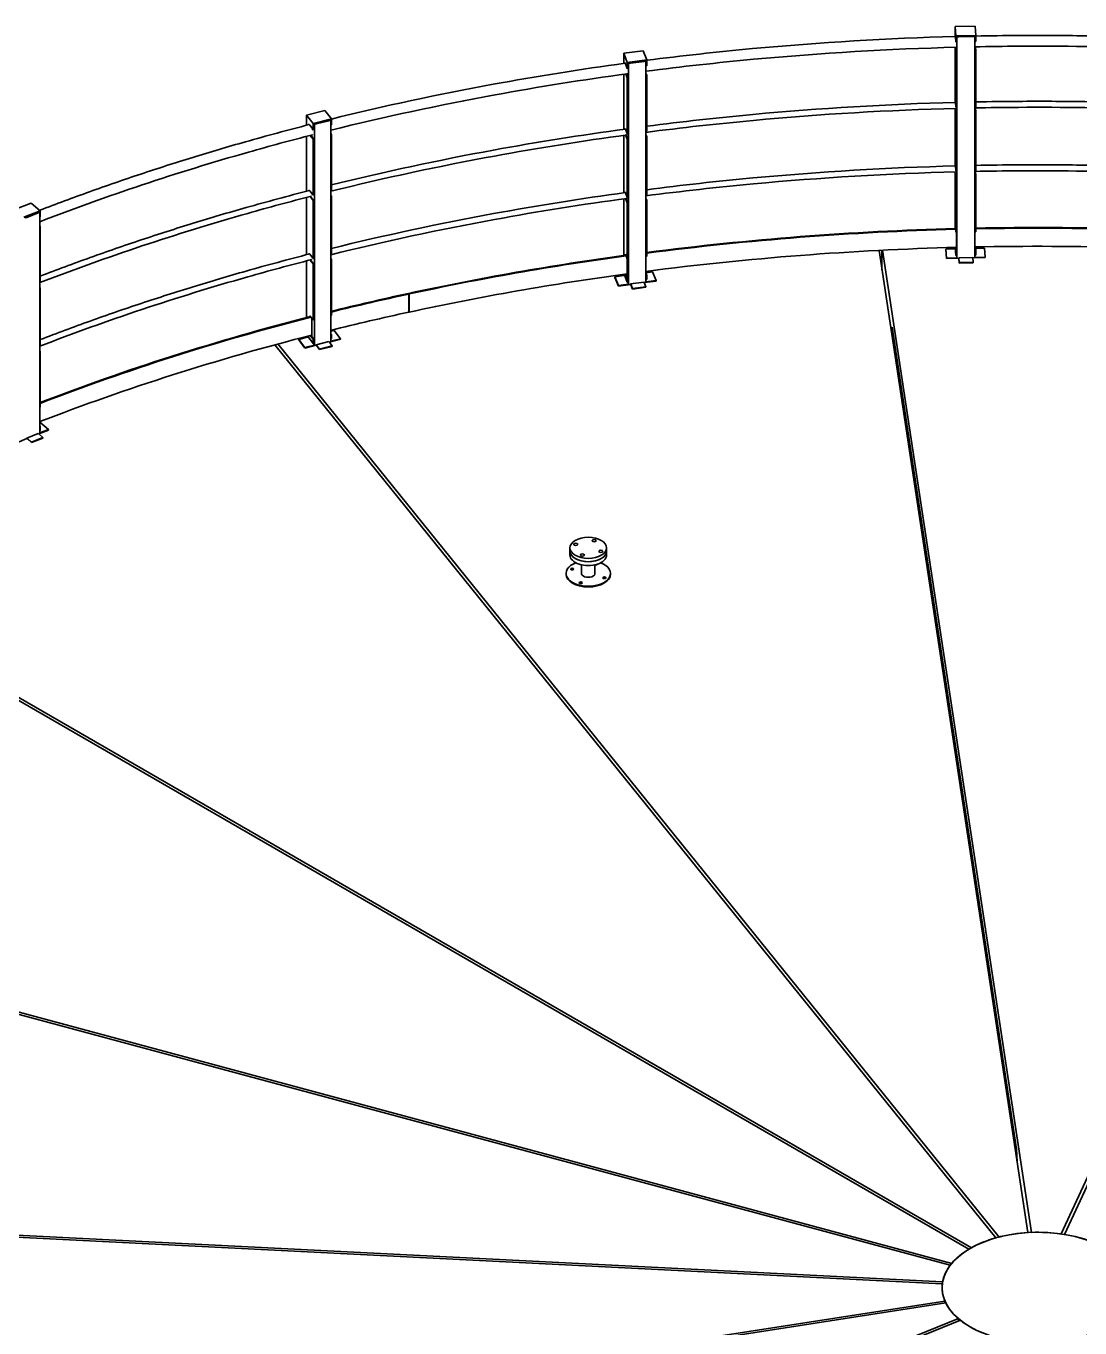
# Model space of a CAD drawing. Header units: millimetres. Extents: x 0 to 42050, y 0 to 29700.
# Drawn here: x 24714 to 26612, y 12545 to 14889 of the extents above; entities that cross this region are included whole.
import ezdxf

# ---------------------------------------------------------------- set-up
doc = ezdxf.new("R2010")
doc.units = ezdxf.units.MM
doc.header["$LTSCALE"] = 50
doc.layers.add('Visible', color=7, linetype='Continuous', lineweight=35)
doc.layers.add('Visible Narrow', color=7, linetype='Continuous', lineweight=18)

msp = doc.modelspace()

# ---------------------------------------------------------------- linework, layer by layer
at = {"layer": 'Visible'}
for p, q in [((26387.45, 14888.38), (26423.42, 14889.22)), ((26388.63, 14871.54), (26387.45, 14888.38)), ((26387.45, 14870.31), (26387.45, 14888.38)), ((26424.6, 14872.38), (26423.42, 14889.22)), ((26388.04, 14869.18), (26388.63, 14860.76)), ((26424.6, 14872.38), (26388.63, 14871.54)), ((26388.63, 14871.54), (26388.63, 14860.76)), ((26423.4, 14871.37), (26389.83, 14870.58)), ((26389.83, 14870.58), (26389.83, 14860.79)), ((26390.02, 14870.59), (26390.22, 14865.55)), ((26390.63, 14870.6), (26390.71, 14869.45)), ((26394.31, 14869.53), (26390.71, 14869.45)), ((26390.71, 14869.45), (26390.71, 14471.98)), ((26391.83, 14870.63), (26391.86, 14870.17)), ((26394.26, 14870.23), (26391.86, 14870.17)), ((26419.04, 14870.8), (26394.26, 14870.23)), ((26394.31, 14869.53), (26419.09, 14870.11)), ((26419.04, 14870.8), (26421.44, 14870.86)), ((26419.09, 14870.11), (26422.69, 14870.2)), ((26420.8, 14871.31), (26420.82, 14870.85)), ((26421.41, 14871.32), (26421.44, 14870.86)), ((26422.6, 14871.35), (26422.69, 14870.2)), ((26422.69, 14870.2), (26422.69, 14472.73)), ((26422.81, 14869.99), (26423.4, 14861.57)), ((26423.4, 14861.57), (26423.4, 14871.37)), ((26424.6, 14861.6), (26424.6, 14872.38)), ((25790.54, 14840.16), (25825.63, 14844.83)), ((25797.1, 14823.73), (25790.54, 14840.16)), ((25790.54, 14821.95), (25790.54, 14840.16)), ((25832.18, 14828.4), (25825.63, 14844.83)), ((26387.45, 14751.72), (26387.45, 14850.98)), ((26388.63, 14843.78), (26388.13, 14851)), ((26388.63, 14860.76), (26389.83, 14860.79)), ((26389.83, 14843.8), (26388.63, 14843.78)), ((26388.63, 14843.78), (26388.63, 14742.86)), ((26389.32, 14851.03), (26389.83, 14843.8)), ((26389.58, 14847.4), (26389.58, 14851.04)), ((26389.83, 14843.8), (26389.83, 14742.88)), ((26423.4, 14844.59), (26422.9, 14851.82)), ((26423.4, 14861.57), (26424.6, 14861.6)), ((26424.6, 14844.62), (26423.4, 14844.59)), ((26423.4, 14743.67), (26423.4, 14844.59)), ((26424.1, 14851.84), (26424.6, 14844.62)), ((26424.6, 14743.7), (26424.6, 14844.62)), ((25793.82, 14821.17), (25797.1, 14812.96)), ((25832.18, 14828.4), (25797.1, 14823.73)), ((25797.1, 14823.73), (25797.1, 14812.96)), ((25831.01, 14827.26), (25798.27, 14822.91)), ((25798.27, 14822.91), (25798.27, 14813.11)), ((25799.05, 14823.01), (25799.5, 14821.89)), ((25803.01, 14822.35), (25799.5, 14821.89)), ((25799.5, 14821.89), (25799.5, 14424.42)), ((25800.22, 14823.17), (25800.4, 14822.72)), ((25802.74, 14823.03), (25800.4, 14822.72)), ((25826.91, 14826.24), (25802.74, 14823.03)), ((25803.01, 14822.35), (25827.17, 14825.57)), ((25825.74, 14826.56), (25825.84, 14826.1)), ((25826.91, 14826.24), (25829.24, 14826.56)), ((25827.17, 14825.57), (25830.68, 14826.04)), ((25829.06, 14827.01), (25829.24, 14826.56)), ((25830.23, 14827.16), (25830.68, 14826.04)), ((25830.68, 14826.04), (25830.68, 14428.57)), ((25830.68, 14818.29), (25831.01, 14817.47)), ((25831.01, 14817.47), (25831.01, 14827.26)), ((25831.01, 14817.47), (25832.18, 14817.62)), ((25832.18, 14817.62), (25832.18, 14828.4)), ((25790.54, 14703.32), (25790.54, 14802.45)), ((25797.1, 14795.97), (25794.31, 14802.96)), ((25795.48, 14803.12), (25798.27, 14796.13)), ((25797.1, 14812.96), (25798.27, 14813.11)), ((25798.27, 14796.13), (25797.1, 14795.97)), ((25797.1, 14795.97), (25797.1, 14695.05)), ((25798.27, 14796.13), (25798.27, 14695.21)), ((25830.68, 14804.4), (25832.18, 14800.64)), ((25831.01, 14800.48), (25830.68, 14801.31)), ((25832.18, 14800.64), (25831.01, 14800.48)), ((25831.01, 14699.56), (25831.01, 14800.48)), ((25832.18, 14699.72), (25832.18, 14800.64)), ((26388.04, 14751.28), (26388.63, 14742.86)), ((26389.83, 14757.12), (26390.13, 14749.4)), ((26389.83, 14752.54), (26390.01, 14752.54)), ((26422.81, 14752.09), (26423.4, 14743.67)), ((25219.38, 14729.03), (25252.36, 14737.37)), ((25231.09, 14713.59), (25219.38, 14729.03)), ((25219.38, 14710.48), (25219.38, 14729.03)), ((25264.07, 14721.92), (25231.09, 14713.59)), ((25264.07, 14721.92), (25252.36, 14737.37)), ((25264.07, 14711.14), (25264.07, 14721.92)), ((26387.45, 14637.41), (26387.45, 14740.95)), ((26388.63, 14733.06), (26388.08, 14740.97)), ((26388.63, 14742.86), (26389.83, 14742.88)), ((26389.83, 14733.09), (26388.63, 14733.06)), ((26388.63, 14733.06), (26388.63, 14628.55)), ((26389.28, 14741), (26389.83, 14733.09)), ((26389.58, 14736.68), (26389.58, 14741.01)), ((26389.83, 14733.09), (26389.83, 14628.57)), ((26423.4, 14733.87), (26422.85, 14741.79)), ((26423.4, 14743.67), (26424.6, 14743.7)), ((26424.6, 14733.9), (26423.4, 14733.87)), ((26423.4, 14629.36), (26423.4, 14733.87)), ((26424.05, 14741.81), (26424.6, 14733.9)), ((26424.6, 14629.39), (26424.6, 14733.9)), ((25225.24, 14710.53), (25231.09, 14702.81)), ((25231.09, 14713.59), (25231.09, 14702.81)), ((25231.09, 14702.81), (25232.19, 14703.09)), ((25262.97, 14720.66), (25232.19, 14712.89)), ((25232.19, 14712.89), (25232.19, 14703.09)), ((25232.92, 14713.07), (25233.72, 14712.01)), ((25237.02, 14712.85), (25233.72, 14712.01)), ((25233.72, 14712.01), (25233.72, 14314.54)), ((25234.02, 14713.35), (25234.34, 14712.93)), ((25236.54, 14713.48), (25234.34, 14712.93)), ((25259.26, 14719.22), (25236.54, 14713.48)), ((25237.02, 14712.85), (25259.74, 14718.59)), ((25255.41, 14718.75), (25255.59, 14718.29)), ((25259.26, 14719.22), (25261.46, 14719.78)), ((25259.74, 14718.59), (25263.04, 14719.42)), ((25261.14, 14720.2), (25261.46, 14719.78)), ((25262.24, 14720.48), (25263.04, 14719.42)), ((25262.97, 14719.51), (25262.97, 14720.66)), ((25263.04, 14719.42), (25263.04, 14321.95)), ((25263.04, 14710.88), (25264.07, 14711.14)), ((25793.82, 14703.27), (25797.1, 14695.05)), ((25830.68, 14700.39), (25831.01, 14699.56)), ((25831.01, 14699.56), (25832.18, 14699.72)), ((25219.38, 14591.75), (25219.38, 14690.53)), ((25231.09, 14685.83), (25226.2, 14692.28)), ((25227.29, 14692.56), (25232.19, 14686.1)), ((25232.19, 14686.1), (25231.09, 14685.83)), ((25231.09, 14685.83), (25231.09, 14584.91)), ((25232.19, 14686.1), (25232.19, 14585.19)), ((25263.04, 14695.52), (25264.07, 14694.16)), ((25264.07, 14694.16), (25263.04, 14693.9)), ((25264.07, 14593.24), (25264.07, 14694.16)), ((25790.54, 14589.01), (25790.54, 14692.46)), ((25797.1, 14685.25), (25794.04, 14692.94)), ((25795.2, 14693.1), (25798.27, 14685.41)), ((25797.1, 14695.05), (25798.27, 14695.21)), ((25798.27, 14685.41), (25797.1, 14685.25)), ((25797.1, 14685.25), (25797.1, 14580.74)), ((25798.27, 14685.41), (25798.27, 14580.9)), ((25830.68, 14693.68), (25832.18, 14689.92)), ((25831.01, 14689.77), (25830.68, 14690.59)), ((25832.18, 14689.92), (25831.01, 14689.77)), ((25831.01, 14585.26), (25831.01, 14689.77)), ((25832.18, 14585.41), (25832.18, 14689.92)), ((26388.04, 14636.97), (26388.63, 14628.55)), ((26388.63, 14628.55), (26389.83, 14628.57)), ((26389.83, 14642.81), (26390.13, 14635.09)), ((26389.83, 14638.04), (26390.02, 14638.04)), ((26422.81, 14637.78), (26423.4, 14629.36)), ((26423.4, 14619.56), (26422.85, 14627.48)), ((26423.4, 14629.36), (26424.6, 14629.39)), ((26424.05, 14627.5), (26424.6, 14619.59)), ((26387.45, 14524.46), (26387.45, 14626.64)), ((26388.63, 14618.75), (26388.08, 14626.66)), ((26389.83, 14618.78), (26388.63, 14618.75)), ((26388.63, 14618.75), (26388.63, 14517.83)), ((26389.28, 14626.69), (26389.83, 14618.78)), ((26389.58, 14622.38), (26389.58, 14626.7)), ((26389.83, 14618.78), (26389.83, 14517.86)), ((26424.6, 14619.59), (26423.4, 14619.56)), ((26423.4, 14518.64), (26423.4, 14619.56)), ((26424.6, 14518.67), (26424.6, 14619.59)), ((25219.38, 14477.44), (25219.38, 14580.64)), ((25225.24, 14592.63), (25231.09, 14584.91)), ((25231.09, 14575.11), (25225.67, 14582.26)), ((25226.77, 14582.54), (25232.19, 14575.39)), ((25231.09, 14584.91), (25232.19, 14585.19)), ((25263.04, 14592.98), (25264.07, 14593.24)), ((25263.04, 14584.8), (25264.07, 14583.44)), ((25264.07, 14583.44), (25263.04, 14583.18)), ((25264.07, 14478.93), (25264.07, 14583.44)), ((25793.82, 14588.96), (25797.1, 14580.74)), ((25797.1, 14580.74), (25798.27, 14580.9)), ((25830.68, 14586.08), (25831.01, 14585.26)), ((25831.01, 14585.26), (25832.18, 14585.41)), ((24693.68, 14558.83), (24723.42, 14570.54)), ((24739.87, 14556.61), (24723.42, 14570.54)), ((25232.19, 14575.39), (25231.09, 14575.11)), ((25231.09, 14575.11), (25231.09, 14470.6)), ((25232.19, 14575.39), (25232.19, 14470.88)), ((25790.54, 14476.01), (25790.54, 14578.15)), ((25797.1, 14570.95), (25794.04, 14578.63)), ((25795.2, 14578.79), (25798.27, 14571.1)), ((25798.27, 14571.1), (25797.1, 14570.95)), ((25797.1, 14570.95), (25797.1, 14470.03)), ((25798.27, 14571.1), (25798.27, 14470.18)), ((25830.68, 14579.37), (25832.18, 14575.61)), ((25831.01, 14575.46), (25830.68, 14576.29)), ((25832.18, 14575.61), (25831.01, 14575.46)), ((25831.01, 14474.54), (25831.01, 14575.46)), ((25832.18, 14474.69), (25832.18, 14575.61)), ((24739.87, 14556.61), (24710.13, 14544.9)), ((24738.88, 14555.24), (24711.12, 14544.31)), ((24715.88, 14544.79), (24712.91, 14543.62)), ((24715.21, 14545.36), (24713.23, 14544.58)), ((24735.7, 14553.43), (24715.21, 14545.36)), ((24715.88, 14544.79), (24736.37, 14552.86)), ((24729.65, 14551.61), (24729.92, 14551.15)), ((24735.7, 14553.43), (24737.68, 14554.21)), ((24736.37, 14552.86), (24739.35, 14554.03)), ((24737.23, 14554.59), (24737.68, 14554.21)), ((24738.22, 14554.98), (24739.35, 14554.03)), ((24738.88, 14554.42), (24738.88, 14555.24)), ((24739.35, 14554.03), (24739.35, 14156.56)), ((24739.35, 14545.63), (24739.87, 14545.84)), ((24739.87, 14545.84), (24739.87, 14556.61)), ((24739.35, 14529.3), (24739.87, 14528.85)), ((24739.87, 14528.85), (24739.35, 14528.65)), ((24739.87, 14427.93), (24739.87, 14528.85)), ((26388.03, 14524.47), (26388.03, 14526.37)), ((26388.03, 14526.37), (26388.63, 14517.83)), ((26388.63, 14517.83), (26389.83, 14517.86)), ((26389.83, 14529.28), (26390.23, 14523.65)), ((26390.23, 14523.65), (26390.23, 14489.35)), ((26422.81, 14527.18), (26423.4, 14518.64)), ((26422.81, 14525.29), (26422.81, 14527.18)), ((26423.4, 14518.64), (26424.6, 14518.67)), ((26370.79, 14487.69), (26387.18, 14488.08)), ((26371.93, 14471.54), (26370.79, 14487.69)), ((26370.79, 14487.69), (26370.79, 14486.71)), ((26387.79, 14488.09), (26387.18, 14488.08)), ((26388.63, 14476.03), (26387.61, 14490.65)), ((26388.63, 14483.54), (26388.13, 14490.66)), ((26389.33, 14490.69), (26389.83, 14483.57)), ((26389.58, 14488.13), (26389.51, 14488.13)), ((26389.58, 14490.09), (26389.58, 14490.7)), ((26389.58, 14490.09), (26389.58, 14488.13)), ((26389.58, 14488.13), (26390.71, 14471.98)), ((26390.23, 14489.35), (26390.13, 14490.71)), ((26423.4, 14476.84), (26422.69, 14487.09)), ((26423.4, 14484.35), (26422.9, 14491.48)), ((26424.1, 14491.5), (26424.6, 14484.38)), ((26440.34, 14489.32), (26424.28, 14488.94)), ((26441.47, 14473.17), (26440.34, 14489.32)), ((25219.38, 14364.31), (25219.38, 14466.33)), ((25225.24, 14478.32), (25231.09, 14470.6)), ((25231.09, 14460.8), (25225.67, 14467.95)), ((25226.77, 14468.23), (25232.19, 14461.08)), ((25231.09, 14470.6), (25232.19, 14470.88)), ((25263.04, 14478.67), (25264.07, 14478.93)), ((25263.04, 14470.49), (25264.07, 14469.13)), ((25264.07, 14469.13), (25263.04, 14468.87)), ((25264.07, 14368.21), (25264.07, 14469.13)), ((25793.78, 14476.45), (25793.78, 14478.35)), ((25793.78, 14478.35), (25797.1, 14470.03)), ((25796.81, 14470.77), (25796.81, 14441.62)), ((25797.1, 14470.03), (25798.27, 14470.18)), ((25830.68, 14475.37), (25831.01, 14474.54)), ((25831.01, 14474.54), (25832.18, 14474.69)), ((26371.93, 14470.56), (26370.79, 14486.71)), ((26371.93, 14471.54), (26390.71, 14471.98)), ((26371.93, 14470.56), (26371.93, 14471.54)), ((26394.31, 14471.08), (26371.93, 14470.56)), ((26389.83, 14483.57), (26388.63, 14483.54)), ((26388.63, 14483.54), (26388.63, 14476.03)), ((26389.83, 14476.05), (26388.63, 14476.03)), ((26389.83, 14483.57), (26389.83, 14476.05)), ((26394.31, 14472.07), (26419.09, 14472.65)), ((26394.31, 14472.07), (26394.31, 14471.09)), ((26394.31, 14472.07), (26394.36, 14471.37)), ((26394.31, 14471.09), (26394.31, 14471.08)), ((26394.31, 14471.09), (26394.36, 14470.39)), ((26394.91, 14463.53), (26394.36, 14471.37)), ((26394.36, 14470.39), (26394.91, 14462.55)), ((26419.69, 14464.11), (26394.91, 14463.53)), ((26394.91, 14462.55), (26394.91, 14463.53)), ((26419.14, 14471.95), (26419.09, 14472.65)), ((26419.69, 14464.11), (26419.14, 14471.95)), ((26419.16, 14471.66), (26441.47, 14472.19)), ((26419.69, 14463.13), (26419.69, 14464.11)), ((26441.47, 14473.17), (26422.69, 14472.73)), ((26424.6, 14484.38), (26423.4, 14484.35)), ((26423.4, 14476.84), (26423.4, 14484.35)), ((26423.4, 14476.84), (26424.6, 14476.87)), ((26424.6, 14476.87), (26424.6, 14484.38)), ((26441.47, 14472.19), (26441.47, 14473.17)), ((25232.19, 14461.08), (25231.09, 14460.8)), ((25231.09, 14460.8), (25231.09, 14359.88)), ((25232.19, 14461.08), (25232.19, 14360.16)), ((25792.38, 14440.06), (25790.87, 14439.86)), ((25797.1, 14428.22), (25791.49, 14442.29)), ((25797.1, 14435.73), (25794.33, 14442.68)), ((25795.5, 14442.84), (25798.27, 14435.89)), ((25796.81, 14441.62), (25796.28, 14442.95)), ((25842.72, 14446.76), (25830.68, 14445.15)), ((25830.68, 14444.16), (25832.18, 14440.4)), ((25831.01, 14440.25), (25830.68, 14441.07)), ((25832.18, 14440.4), (25831.01, 14440.25)), ((25831.01, 14432.73), (25831.01, 14440.25)), ((25832.18, 14432.89), (25832.18, 14440.4)), ((25849, 14431), (25842.72, 14446.76)), ((26419.69, 14463.13), (26394.91, 14462.55)), ((24739.35, 14427.73), (24739.87, 14427.93)), ((24739.35, 14418.58), (24739.87, 14418.14)), ((24739.87, 14418.14), (24739.35, 14417.93)), ((24739.87, 14313.62), (24739.87, 14418.14)), ((25774.89, 14437.73), (25790.87, 14439.86)), ((25781.18, 14421.98), (25774.89, 14437.73)), ((25774.89, 14437.73), (25774.89, 14436.75)), ((25781.18, 14421), (25774.89, 14436.75)), ((25781.18, 14421.98), (25799.5, 14424.42)), ((25803.01, 14423.9), (25781.18, 14421)), ((25781.18, 14421), (25781.18, 14421.98)), ((25798.27, 14435.89), (25797.1, 14435.73)), ((25797.1, 14435.73), (25797.1, 14428.22)), ((25798.27, 14428.38), (25797.1, 14428.22)), ((25797.94, 14428.33), (25799.5, 14424.42)), ((25798.27, 14435.89), (25798.27, 14428.38)), ((25803.01, 14424.89), (25827.17, 14428.1)), ((25803.01, 14424.89), (25803.01, 14423.91)), ((25803.01, 14424.89), (25803.28, 14424.21)), ((25803.01, 14423.91), (25803.01, 14423.9)), ((25803.01, 14423.91), (25803.28, 14423.23)), ((25806.33, 14416.56), (25803.28, 14424.21)), ((25803.28, 14423.23), (25806.33, 14415.58)), ((25830.5, 14419.78), (25806.33, 14416.56)), ((25830.5, 14418.8), (25806.33, 14415.58)), ((25806.33, 14415.58), (25806.33, 14416.56)), ((25827.44, 14427.43), (25827.17, 14428.1)), ((25830.5, 14419.78), (25827.44, 14427.43)), ((25827.55, 14427.17), (25849, 14430.02)), ((25830.5, 14418.8), (25830.5, 14419.78)), ((25831.01, 14432.73), (25830.68, 14433.56)), ((25849, 14431), (25830.68, 14428.57)), ((25831.01, 14432.73), (25832.18, 14432.89)), ((25849, 14430.02), (25849, 14431)), ((25403.49, 14406.68), (25402.79, 14407.76)), ((25403.27, 14407.86), (25403.27, 14407.02)), ((25403.97, 14406.78), (25403.27, 14407.86)), ((25403.49, 14374.02), (25403.49, 14406.68)), ((25403.97, 14374.12), (25403.97, 14406.78)), ((25403.49, 14374.86), (25403.97, 14374.12)), ((25225.16, 14365.79), (25225.16, 14367.71)), ((25225.16, 14367.71), (25231.09, 14359.88)), ((25226.26, 14366.26), (25226.26, 14366.07)), ((25228.91, 14362.75), (25228.91, 14331.34)), ((25231.09, 14359.88), (25232.19, 14360.16)), ((25263.04, 14367.95), (25264.07, 14368.21)), ((25205.28, 14325), (25220.3, 14328.8)), ((25216.5, 14310.19), (25205.28, 14325)), ((25205.28, 14325), (25205.28, 14324.02)), ((25216.5, 14309.21), (25205.28, 14324.02)), ((25222.5, 14329.35), (25220.3, 14328.8)), ((25231.09, 14318.08), (25221.37, 14330.9)), ((25222.5, 14329.41), (25222.5, 14329.35)), ((25222.5, 14329.35), (25233.72, 14314.54)), ((25231.09, 14325.59), (25226.14, 14332.12)), ((25227.24, 14332.4), (25232.19, 14325.87)), ((25228.91, 14331.34), (25227.97, 14332.59)), ((25232.19, 14325.87), (25231.09, 14325.59)), ((25231.09, 14325.59), (25231.09, 14318.08)), ((25232.19, 14325.87), (25232.19, 14318.35)), ((25260.37, 14320.29), (25280.26, 14325.32)), ((25269.04, 14341.11), (25263.04, 14339.6)), ((25263.04, 14335.28), (25264.07, 14333.92)), ((25264.07, 14333.92), (25263.04, 14333.66)), ((25263.04, 14326.15), (25264.07, 14326.41)), ((25280.26, 14326.3), (25263.04, 14321.95)), ((25264.07, 14326.41), (25264.07, 14333.92)), ((25280.26, 14326.3), (25269.04, 14341.11)), ((25280.26, 14325.32), (25280.26, 14326.3)), ((24739.35, 14313.42), (24739.87, 14313.62)), ((24739.35, 14304.27), (24739.87, 14303.83)), ((24739.87, 14303.83), (24739.35, 14303.62)), ((24739.87, 14202.91), (24739.87, 14303.83)), ((25216.5, 14310.19), (25233.72, 14314.54)), ((25237.02, 14314.4), (25216.5, 14309.21)), ((25216.5, 14309.21), (25216.5, 14310.19)), ((25232.19, 14318.35), (25231.09, 14318.08)), ((25237.02, 14315.38), (25259.74, 14321.12)), ((25237.02, 14315.38), (25237.02, 14314.4)), ((25237.02, 14315.38), (25237.5, 14314.74)), ((25237.02, 14314.4), (25237.02, 14314.4)), ((25237.02, 14314.4), (25237.5, 14313.76)), ((25242.96, 14307.55), (25237.5, 14314.74)), ((25237.5, 14313.76), (25242.96, 14306.57)), ((25265.68, 14313.29), (25242.96, 14307.55)), ((25265.68, 14312.31), (25242.96, 14306.57)), ((25242.96, 14306.57), (25242.96, 14307.55)), ((25260.22, 14320.48), (25259.74, 14321.12)), ((25265.68, 14313.29), (25260.22, 14320.48)), ((25265.68, 14312.31), (25265.68, 14313.29)), ((24739.35, 14202.7), (24739.87, 14202.91)), ((24737.17, 14154.72), (24754.88, 14161.69)), ((24754.88, 14162.67), (24739.35, 14175.82)), ((24739.35, 14169.06), (24739.87, 14168.61)), ((24739.87, 14168.61), (24739.35, 14168.41)), ((24754.88, 14162.67), (24739.35, 14156.56)), ((24739.35, 14160.9), (24739.87, 14161.1)), ((24739.87, 14161.1), (24739.87, 14168.61)), ((24754.88, 14161.69), (24754.88, 14162.67)), ((24715.88, 14146.34), (24697.38, 14139.05)), ((24715.88, 14147.32), (24736.37, 14155.39)), ((24715.88, 14147.32), (24715.88, 14146.34)), ((24715.88, 14147.32), (24716.56, 14146.75)), ((24715.88, 14146.34), (24715.88, 14146.34)), ((24715.88, 14146.34), (24716.56, 14145.77)), ((24724.22, 14140.26), (24716.56, 14146.75)), ((24716.56, 14145.77), (24724.22, 14139.28)), ((24744.71, 14148.33), (24724.22, 14140.26)), ((24744.71, 14147.35), (24724.22, 14139.28)), ((24724.22, 14139.28), (24724.22, 14140.26)), ((24737.05, 14154.82), (24736.37, 14155.39)), ((24744.71, 14148.33), (24737.05, 14154.82)), ((24744.71, 14147.35), (24744.71, 14148.33)), ((25693.75, 13949.74), (25693.75, 13943.86)), ((25759.75, 13949.74), (25759.75, 13943.86)), ((25693.75, 13943.86), (25693.75, 13936.84)), ((25759.75, 13943.86), (25759.75, 13936.84)), ((25686.75, 13903.69), (25686.75, 13902.38)), ((25714.69, 13902.62), (25714.69, 13919.1)), ((25738.81, 13902.62), (25738.81, 13919.1)), ((25766.75, 13903.69), (25766.75, 13902.38))]:
    msp.add_line(p, q, dxfattribs=at)
at = {"layer": 'Visible', "color": 9, "true_color": 0xc0c0c0}
for p, q in [((26518.43, 12716.82), (26250.44, 14485.29)), ((26255.73, 14450.4), (26255.73, 14485.56)), ((26256.82, 14485.62), (26524.8, 12717.14)), ((26578.29, 12714.44), (27373.95, 14428.85)), ((27380.12, 14427.89), (26584.47, 12713.48)), ((26273.81, 14347.33), (26272.33, 14340.83)), ((26498.12, 12867.08), (26273.81, 14347.33)), ((26460.77, 12707.24), (25162.07, 14315.2)), ((25167.86, 14316.77), (26466.57, 12708.8)), ((26278.25, 14318.05), (26275.77, 14318.17)), ((26326.88, 13980.89), (26326.88, 13997.16)), ((26329.27, 13965.09), (26329.27, 13981.35)), ((26412.27, 12686.85), (24416.28, 13839.23)), ((24429.54, 13836.8), (26416.79, 12689.46)), ((26378.77, 12658.11), (24567.31, 13145.79)), ((24570.01, 13149.14), (26381.47, 12661.45)), ((26499.09, 12844.47), (26498.12, 12867.08)), ((23416.87, 12777.07), (26364.87, 12628.17)), ((26364.32, 12624.48), (23416.31, 12773.39)), ((26460.77, 12707.22), (26460.77, 12707.24)), ((26466.57, 12708.8), (26466.57, 12708.79)), ((26518.43, 12716.81), (26518.43, 12716.82)), ((26524.8, 12717.14), (26524.8, 12717.13)), ((26578.29, 12714.43), (26578.29, 12714.44)), ((26584.47, 12713.48), (26584.47, 12713.47)), ((26412.27, 12686.83), (26412.27, 12686.85)), ((26416.79, 12689.46), (26416.79, 12689.44)), ((26381.47, 12661.45), (26381.47, 12661.43)), ((26378.77, 12658.08), (26378.77, 12658.11)), ((26363.93, 12617.63), (26363.93, 12616.12)), ((26364.32, 12624.31), (26364.32, 12624.48)), ((26364.87, 12628.17), (26364.87, 12628.06)), ((23652.22, 12173.32), (26368.99, 12593.61)), ((26370.65, 12590.04), (23655.14, 12169.95)), ((26368.99, 12593.61), (26368.99, 12589.78)), ((25013.47, 12004.11), (26393.34, 12561.95)), ((26397.01, 12558.92), (25018.07, 12001.46)), ((26393.34, 12561.95), (26393.34, 12557.43))]:
    msp.add_line(p, q, dxfattribs=at)
at = {"layer": 'Visible'}
for centre, major_axis, ratio, start_param, end_param in [((26388.04, 14860.69), (-0.24, 10.4), 0.0330247, 5.6673196, 6.6702412), ((26390.01, 14861.2), (0.24, -10.4), 0.0330247, 1.4278257, 2.0021282), ((26422.81, 14861.5), (-0.24, 10.4), 0.0330247, 5.6673196, 5.9566976), ((26390.01, 14861.2), (0.24, -10.4), 0.0330247, 6.061434, 6.7652209), ((25793.82, 14812.68), (-1.37, 10.31), 0.1833469, 5.6554589, 6.6708849), ((25794.99, 14812.83), (-1.37, 10.31), 0.1833469, 0.3144863, 0.3866911), ((25795.59, 14813.39), (1.37, -10.31), 0.1833469, 6.065598, 6.7533601), ((25795.59, 14813.39), (1.37, -10.31), 0.1833469, 1.415965, 1.5104598), ((26388.04, 14746.38), (-0.14, 6), 0.0330247, 5.6673196, 6.7526877), ((26390.01, 14746.89), (0.14, -6), 0.0330247, 1.646566, 2.0021282), ((26422.81, 14747.19), (-0.14, 6), 0.0330247, 5.6673196, 6.2225584), ((26390.01, 14746.89), (0.14, -6), 0.0330247, 6.0708365, 6.5464806), ((25225.24, 14702.04), (-2.55, 10.08), 0.3273425, 5.6258449, 6.6717945), ((25226.34, 14702.32), (-2.55, 10.08), 0.3273425, 0.167314, 0.3875232), ((25226.75, 14702.93), (2.55, -10.08), 0.3273425, 1.386351, 1.6353632), ((25793.82, 14698.37), (-0.79, 5.95), 0.1833469, 5.6554589, 6.7533856), ((25226.75, 14702.93), (2.55, -10.08), 0.3273425, 6.075318, 6.7237462), ((25227.85, 14703.2), (2.55, -10.08), 0.3273425, 6.0735957, 6.1158714), ((25795.59, 14699.08), (0.79, -5.95), 0.1833469, 6.0780397, 6.5346199), ((26388.04, 14632.07), (-0.14, 6), 0.0330247, 5.6673196, 6.7526877), ((26390.01, 14632.58), (0.14, -6), 0.0330247, 1.646566, 2.0021282), ((26422.81, 14632.88), (-0.14, 6), 0.0330247, 5.6673196, 6.2225584), ((26390.01, 14632.58), (0.14, -6), 0.0330247, 6.0708365, 6.5464806), ((25225.24, 14587.73), (-1.47, 5.82), 0.3273425, 5.6258449, 6.7544235), ((25226.34, 14588.01), (-1.47, 5.82), 0.3273425, 0.2928266, 0.4697018), ((25226.75, 14588.62), (1.47, -5.82), 0.3273425, 6.0957947, 6.5050059), ((25793.82, 14584.06), (-0.79, 5.95), 0.1833469, 5.6554589, 6.7533856), ((25795.59, 14584.77), (0.79, -5.95), 0.1833469, 6.0780397, 6.5346199), ((26536.67, 12661.72), (-3229.8, 0), 0.5773503, 4.7583845, 4.9322779), ((26536.67, 12661.72), (-3227.8, 0), 0.5773503, 4.758388, 4.9324164), ((26536.67, 12661.72), (-3229.8, 0), 0.5773503, 4.7577653, 4.7578684), ((26536.67, 12661.72), (-3227.8, 0), 0.5773503, 4.7577742, 4.7578966), ((26536.67, 12661.72), (-3229.8, 0), 0.5773503, 4.7476098, 4.7476879), ((26536.67, 12661.72), (-3227.8, 0), 0.5773503, 4.7476066, 4.7477098), ((26536.67, 12661.72), (-3229.8, 0), 0.5773503, 4.5754032, 4.7470939), ((26536.67, 12661.72), (-3227.8, 0), 0.5773503, 4.5754032, 4.7471154), ((26536.67, 12629.06), (-3227.8, 0), 0.5773503, 4.7577742, 4.9328926), ((26536.67, 12629.06), (-3227.8, 0), 0.5773503, 4.5754032, 4.7477098), ((25225.24, 14473.42), (-1.47, 5.82), 0.3273425, 5.6258449, 6.7544235), ((25226.34, 14473.7), (-1.47, 5.82), 0.3273425, 0.2928266, 0.4697018), ((25226.75, 14474.31), (1.47, -5.82), 0.3273425, 6.0957947, 6.5050059), ((26536.67, 12661.72), (-3229.8, 0), 0.5773503, 4.9442499, 5.0709433), ((26536.67, 12661.72), (-3227.8, 0), 0.5773503, 4.9442533, 5.0709433), ((26536.67, 12629.06), (-3227.8, 0), 0.5773503, 4.9436617, 5.0709433), ((26536.67, 12661.72), (-3229.8, 0), 0.5773503, 5.0711022, 5.1173881), ((26536.67, 12661.72), (-3227.8, 0), 0.5773503, 5.0711022, 5.1176538), ((26536.67, 12629.06), (-3227.8, 0), 0.5773503, 5.0711022, 5.1180012), ((26536.67, 12661.72), (-3229.8, 0), 0.5773503, 5.1301221, 5.302338), ((26536.67, 12661.72), (-3227.8, 0), 0.5773503, 5.1301254, 5.3027529), ((26536.67, 12629.06), (-3227.8, 0), 0.5773503, 5.1295364, 5.3029489), ((25726.75, 13943.86), (-33, 0), 0.5773503, 0, 3.1415927), ((25726.75, 13943.86), (33, 0), 0.5773503, 3.1415927, 6.2831853), ((25726.75, 13936.84), (-33, 0), 0.5773503, 0, 3.1415927), ((25726.75, 13903.69), (-40, 0), 0.5773503, 5.3059382, 10.402025), ((25726.75, 13902.38), (40, 0), 0.5773503, 3.1415927, 6.2831853), ((25697.75, 13910.19), (-2.8, 0), 0.5773503, 3.5575447, 5.8672332), ((25726.75, 13903.69), (12.2, 0), 0.5773503, 2.9899521, 6.4348258), ((25726.75, 13902.38), (-12.2, 0), 0.5773503, 6.1315448, 6.1903166), ((25740.27, 13920.43), (2.8, 0), 0.5773503, 4.16228, 6.1858257), ((25726.75, 13902.38), (12.2, 0), 0.5773503, 0.0928688, 0.1516405), ((25740.27, 13919.12), (-2.8, 0), 0.5773503, 3.5575447, 3.7871654), ((25713.22, 13885.64), (-2.8, 0), 0.5773503, 3.5575447, 5.8672332), ((25755.75, 13894.57), (-2.8, 0), 0.5773503, 3.5575447, 5.8672332)]:
    msp.add_ellipse(centre, major_axis=major_axis, ratio=ratio, start_param=start_param, end_param=end_param, dxfattribs=at)
for centre, major_axis in [((25726.75, 13949.74), (33, 0)), ((25704.09, 13955.84), (3.6, 0)), ((25737.31, 13962.82), (3.6, 0)), ((25716.18, 13936.66), (-3.6, 0)), ((25749.4, 13943.64), (-3.6, 0)), ((25697.75, 13911.49), (2.8, 0)), ((25713.22, 13886.94), (2.8, 0)), ((25755.75, 13895.88), (-2.8, 0))]:
    msp.add_ellipse(centre, major_axis=major_axis, ratio=0.5773503, dxfattribs=at)
at = {"layer": 'Visible', "color": 9, "true_color": 0xc0c0c0}
for centre, major_axis, start_param, end_param in [((26536.67, 12521.29), (-3300, 0), 6.0962024, 9.6168762), ((26536.67, 12617.63), (172.76, 0), 2.0256522, 2.337671), ((26536.67, 12617.63), (172.76, 0), 1.6765863, 1.9886051), ((26536.67, 12617.63), (172.76, 0), 1.3275205, 1.6395393), ((26536.67, 12617.63), (172.76, 0), 0.9784546, 1.2904734), ((26536.67, 12617.63), (172.76, 0), 2.374718, 2.6867368), ((26536.67, 12617.63), (-172.76, 0), 5.8653765, 6.1773953), ((26536.67, 12617.63), (-172.76, 0), 6.2144424, 6.5264612), ((26536.67, 12617.63), (-172.76, 0), 0.2803229, 0.5923417), ((26536.67, 12617.63), (-172.76, 0), 0.6293888, 0.9414076)]:
    msp.add_ellipse(centre, major_axis=major_axis, ratio=0.5773503, start_param=start_param, end_param=end_param, dxfattribs=at)
msp.add_ellipse((26536.67, 12617.63), major_axis=(-172.74, 0), ratio=0.5773503, dxfattribs=at)
at = {"layer": 'Visible'}
for points, knots in [([(25832.18, 14827.48), (25895.3, 14835.61), (25958.84, 14842.64), (26143.6, 14859.81), (26265.61, 14867.07), (26387.95, 14870.32)], [4.72673482, 4.72673482, 4.72673482, 4.72673482, 4.78669239, 4.78669239, 4.90023714, 4.90023714, 4.90023714, 4.90023714]), ([(26424.6, 14871.17), (26450.17, 14871.69), (26475.76, 14872.02), (26541.35, 14872.44), (26581.37, 14872.26), (26661.48, 14871.05), (26701.57, 14870.01), (26781.66, 14867.08), (26821.66, 14865.18), (26901.39, 14860.53), (26941.13, 14857.79), (26980.77, 14854.62)], [4.91157559, 4.91157559, 4.91157559, 4.91157559, 4.9352992, 4.9352992, 4.97239979, 4.97239979, 5.00960281, 5.00960281, 5.04680572, 5.04680572, 5.08390601, 5.08390601, 5.08390601, 5.08390601]), ([(25830.68, 14807.8), (25894.88, 14816.12), (25959.52, 14823.3), (26145.57, 14840.59), (26267.79, 14847.84), (26390.32, 14851.06)], [4.72547377, 4.72547377, 4.72547377, 4.72547377, 4.78669239, 4.78669239, 4.90081491, 4.90081491, 4.90081491, 4.90081491]), ([(26422.69, 14851.81), (26448.94, 14852.35), (26475.2, 14852.7), (26661.18, 14853.87), (26821.02, 14848.01), (26979.23, 14835.36)], [4.91086062, 4.91086062, 4.91086062, 4.91086062, 4.9352992, 4.9352992, 5.08390601, 5.08390601, 5.08390601, 5.08390601]), ([(25264.07, 14721.75), (25359.35, 14745.28), (25456.59, 14766.16), (25633.77, 14798.72), (25713.16, 14811.4), (25793.27, 14822.32)], [4.54202587, 4.54202587, 4.54202587, 4.54202587, 4.63808557, 4.63808557, 4.71439514, 4.71439514, 4.71439514, 4.71439514]), ([(25263.04, 14701.59), (25359.75, 14725.6), (25458.5, 14746.87), (25637.44, 14779.75), (25717.03, 14792.45), (25797.34, 14803.38)], [4.54011447, 4.54011447, 4.54011447, 4.54011447, 4.63808557, 4.63808557, 4.71486267, 4.71486267, 4.71486267, 4.71486267]), ([(25832.18, 14708.85), (25895.43, 14717.01), (25959.1, 14724.06), (26143.89, 14741.23), (26265.79, 14748.48), (26388.01, 14751.73)], [4.72656157, 4.72656157, 4.72656157, 4.72656157, 4.78669239, 4.78669239, 4.90022054, 4.90022054, 4.90022054, 4.90022054]), ([(26424.6, 14752.58), (26450.18, 14753.1), (26475.77, 14753.43), (26541.35, 14753.85), (26581.34, 14753.67), (26661.39, 14752.46), (26701.45, 14751.42), (26781.47, 14748.49), (26821.44, 14746.6), (26901.11, 14741.95), (26940.82, 14739.21), (26980.43, 14736.04)], [4.9115491, 4.9115491, 4.9115491, 4.9115491, 4.9352992, 4.9352992, 4.97239968, 4.97239968, 5.00960272, 5.00960272, 5.04680569, 5.04680569, 5.08390601, 5.08390601, 5.08390601, 5.08390601]), ([(25830.68, 14697.81), (25894.75, 14706.1), (25959.26, 14713.27), (26145.27, 14730.55), (26267.57, 14737.81), (26390.19, 14741.03)], [4.72564843, 4.72564843, 4.72564843, 4.72564843, 4.78669239, 4.78669239, 4.90080822, 4.90080822, 4.90080822, 4.90080822]), ([(26422.69, 14741.78), (26448.93, 14742.32), (26475.18, 14742.67), (26661.27, 14743.84), (26821.24, 14737.98), (26979.57, 14725.31)], [4.91088772, 4.91088772, 4.91088772, 4.91088772, 4.9352992, 4.9352992, 5.08390601, 5.08390601, 5.08390601, 5.08390601]), ([(24738.9, 14557.44), (24768.53, 14568.87), (24798.49, 14580.02), (24859.1, 14601.76), (24889.75, 14612.35), (24951.63, 14632.95), (24982.87, 14642.95), (25045.83, 14662.32), (25077.55, 14671.7), (25147.37, 14691.51), (25185.58, 14701.82), (25224.12, 14711.7)], [4.35724168, 4.35724168, 4.35724168, 4.35724168, 4.39026378, 4.39026378, 4.42335878, 4.42335878, 4.45645451, 4.45645451, 4.48947876, 4.48947876, 4.52856171, 4.52856171, 4.52856171, 4.52856171]), ([(25264.07, 14603.03), (25359.6, 14626.64), (25457.09, 14647.59), (25634.4, 14680.17), (25713.65, 14692.84), (25793.61, 14703.74)], [4.5416807, 4.5416807, 4.5416807, 4.5416807, 4.63808557, 4.63808557, 4.71432109, 4.71432109, 4.71432109, 4.71432109]), ([(24739.35, 14536.9), (24859.42, 14583.46), (24984.95, 14625.35), (25152.82, 14672.97), (25191.2, 14683.33), (25229.93, 14693.24)], [4.35481329, 4.35481329, 4.35481329, 4.35481329, 4.48947876, 4.48947876, 4.52890539, 4.52890539, 4.52890539, 4.52890539]), ([(25263.04, 14591.69), (25359.5, 14615.61), (25458, 14636.82), (25636.68, 14669.65), (25716.27, 14682.36), (25796.59, 14693.29)], [4.54046238, 4.54046238, 4.54046238, 4.54046238, 4.63808557, 4.63808557, 4.71480716, 4.71480716, 4.71480716, 4.71480716]), ([(25832.18, 14594.54), (25895.43, 14602.7), (25959.1, 14609.75), (26143.89, 14626.92), (26265.79, 14634.17), (26388.01, 14637.42)], [4.72656157, 4.72656157, 4.72656157, 4.72656157, 4.78669239, 4.78669239, 4.90022054, 4.90022054, 4.90022054, 4.90022054]), ([(26422.69, 14627.47), (26448.93, 14628.01), (26475.18, 14628.36), (26661.27, 14629.53), (26821.24, 14623.67), (26979.57, 14611.01)], [4.91088772, 4.91088772, 4.91088772, 4.91088772, 4.9352992, 4.9352992, 5.08390601, 5.08390601, 5.08390601, 5.08390601]), ([(26424.6, 14638.27), (26450.18, 14638.79), (26475.77, 14639.12), (26541.35, 14639.54), (26581.34, 14639.36), (26661.39, 14638.15), (26701.45, 14637.11), (26781.47, 14634.18), (26821.44, 14632.29), (26901.11, 14627.64), (26940.82, 14624.9), (26980.43, 14621.73)], [4.9115491, 4.9115491, 4.9115491, 4.9115491, 4.9352992, 4.9352992, 4.97239968, 4.97239968, 5.00960272, 5.00960272, 5.04680569, 5.04680569, 5.08390601, 5.08390601, 5.08390601, 5.08390601]), ([(25830.68, 14583.5), (25894.75, 14591.8), (25959.26, 14598.96), (26145.27, 14616.24), (26267.57, 14623.5), (26390.19, 14626.72)], [4.72564843, 4.72564843, 4.72564843, 4.72564843, 4.78669239, 4.78669239, 4.90080822, 4.90080822, 4.90080822, 4.90080822]), ([(24739.35, 14427.18), (24859.08, 14473.55), (24984.21, 14515.28), (25151.58, 14562.76), (25189.9, 14573.1), (25228.55, 14582.99)], [4.35539101, 4.35539101, 4.35539101, 4.35539101, 4.48947876, 4.48947876, 4.5287982, 4.5287982, 4.5287982, 4.5287982]), ([(24739.87, 14438.92), (24769.52, 14450.36), (24799.49, 14461.52), (24860.13, 14483.28), (24890.79, 14493.88), (24952.71, 14514.49), (24983.96, 14524.49), (25046.95, 14543.88), (25078.69, 14553.27), (25148.37, 14573.04), (25186.42, 14583.3), (25224.79, 14593.14)], [4.35703233, 4.35703233, 4.35703233, 4.35703233, 4.39010704, 4.39010704, 4.42325475, 4.42325475, 4.45640285, 4.45640285, 4.48947876, 4.48947876, 4.52842759, 4.52842759, 4.52842759, 4.52842759]), ([(25264.07, 14488.72), (25359.6, 14512.33), (25457.09, 14533.28), (25634.4, 14565.86), (25713.65, 14578.53), (25793.61, 14589.43)], [4.5416807, 4.5416807, 4.5416807, 4.5416807, 4.63808557, 4.63808557, 4.71432109, 4.71432109, 4.71432109, 4.71432109]), ([(25263.04, 14477.38), (25359.5, 14501.3), (25458, 14522.51), (25636.68, 14555.34), (25716.27, 14568.05), (25796.59, 14578.98)], [4.54046238, 4.54046238, 4.54046238, 4.54046238, 4.63808557, 4.63808557, 4.71480716, 4.71480716, 4.71480716, 4.71480716]), ([(24739.35, 14312.87), (24859.08, 14359.24), (24984.21, 14400.97), (25151.58, 14448.45), (25189.9, 14458.79), (25228.55, 14468.69)], [4.35539101, 4.35539101, 4.35539101, 4.35539101, 4.48947876, 4.48947876, 4.5287982, 4.5287982, 4.5287982, 4.5287982]), ([(24739.87, 14324.61), (24769.52, 14336.05), (24799.49, 14347.21), (24860.13, 14368.97), (24890.79, 14379.57), (24952.71, 14400.18), (24983.96, 14410.18), (25046.95, 14429.57), (25078.69, 14438.96), (25148.37, 14458.73), (25186.42, 14468.99), (25224.79, 14478.83)], [4.35703233, 4.35703233, 4.35703233, 4.35703233, 4.39010704, 4.39010704, 4.42325475, 4.42325475, 4.45640285, 4.45640285, 4.48947876, 4.48947876, 4.52842759, 4.52842759, 4.52842759, 4.52842759])]:
    msp.add_open_spline(points, degree=3, knots=knots, dxfattribs=at)
for points in [[(26389.83, 14870.37), (26389.9, 14870.37), (26389.97, 14870.37), (26390.03, 14870.38)], [(26391.84, 14870.42), (26401.5, 14870.67), (26411.15, 14870.9), (26420.81, 14871.1)], [(26422.62, 14871.13), (26422.65, 14871.14), (26422.69, 14871.14), (26422.72, 14871.14)], [(26389.83, 14751.78), (26389.9, 14751.78), (26389.97, 14751.78), (26390.04, 14751.79)], [(26422.69, 14752.55), (26422.72, 14752.55), (26422.75, 14752.55), (26422.78, 14752.55)], [(26389.83, 14637.47), (26389.9, 14637.47), (26389.97, 14637.47), (26390.04, 14637.48)], [(26422.69, 14638.24), (26422.72, 14638.24), (26422.75, 14638.24), (26422.78, 14638.24)]]:
    msp.add_open_spline(points, degree=3, dxfattribs=at)
at = {"layer": 'Visible Narrow'}
for p, q in [((26394.26, 14870.23), (26394.31, 14869.53)), ((26419.09, 14870.11), (26419.04, 14870.8)), ((25802.74, 14823.03), (25803.01, 14822.35)), ((25827.17, 14825.57), (25826.91, 14826.24)), ((25236.54, 14713.48), (25237.02, 14712.85)), ((25259.74, 14718.59), (25259.26, 14719.22)), ((24715.21, 14545.36), (24715.88, 14544.79)), ((24736.37, 14552.86), (24735.7, 14553.43)), ((26394.36, 14471.37), (26394.36, 14470.39)), ((25803.28, 14424.21), (25803.28, 14423.23)), ((25237.5, 14314.74), (25237.5, 14313.76)), ((24716.56, 14146.75), (24716.56, 14145.77))]:
    msp.add_line(p, q, dxfattribs=at)

doc.saveas('drawing.dxf')
